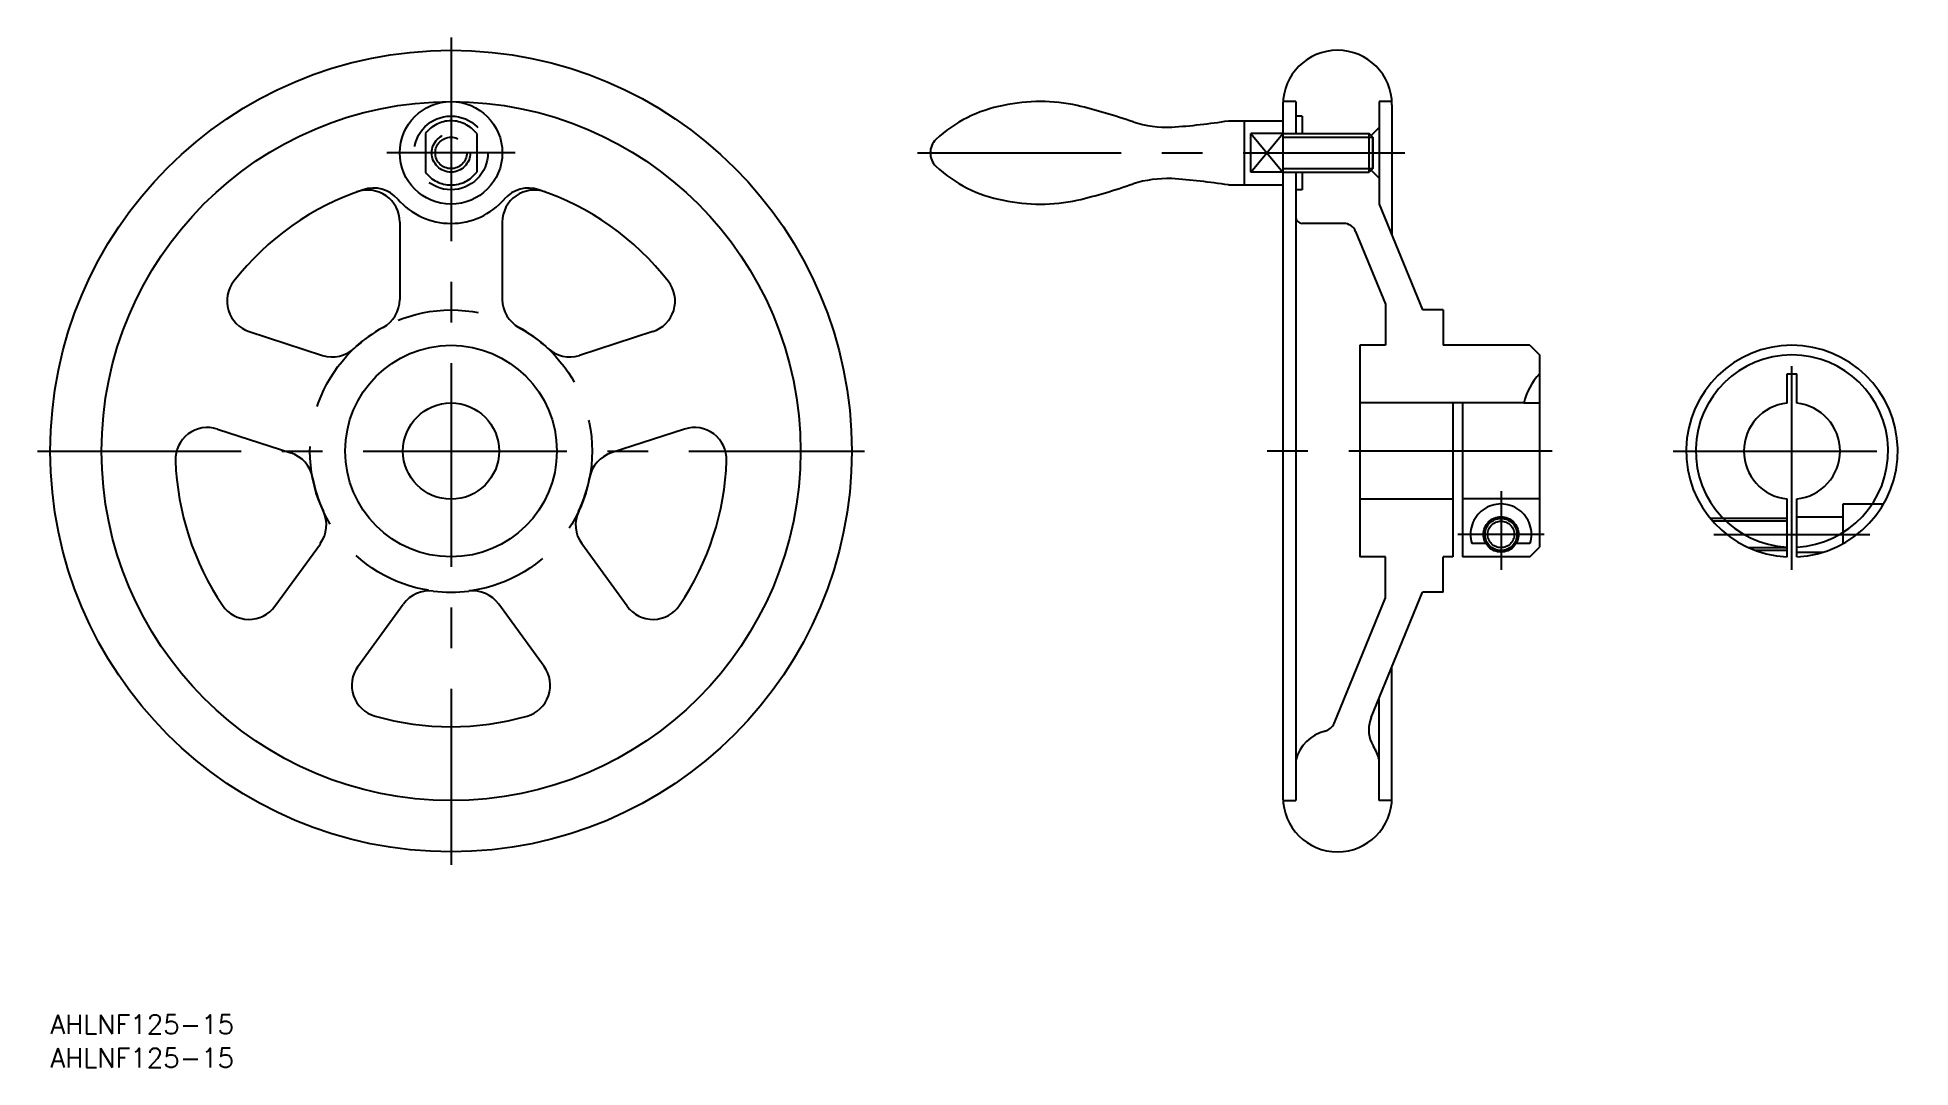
# Model space of a CAD drawing. Extents: x -64 to 228, y -96 to 65.
import ezdxf

# ---------------------------------------------------------------- set-up
doc = ezdxf.new("R2010")
doc.units = 0
for name, pattern in [('CENTER', [50.8, 31.75, -6.35, 6.35, -6.35]), ('DASHED', [19.05, 12.7, -6.35]), ('PHANTOM', [63.5, 31.75, -6.35, 6.35, -6.35, 6.35, -6.35])]:
    doc.linetypes.add(name, pattern=pattern)
doc.layers.get('0').update_dxf_attribs({"linetype": 'CONTINUOUS'})
doc.layers.add('CENTER', color=1, linetype='CENTER')
doc.styles.get("Standard").update_dxf_attribs({"font": 'txt.shx', "height": 3, "bigfont": 'bigfont.shx'})

# ---------------------------------------------------------------- blocks, each defined once
blk = doc.blocks.new('*U2')
at = {"color": 7, "linetype": 'CONTINUOUS'}
blk.add_text('AHLNF125-15', height=3, dxfattribs=at).set_placement((-62.5, -96.13))
blk = doc.blocks.new('*U3')
at = {"color": 7, "linetype": 'CONTINUOUS'}
blk.add_text('AHLNF125-15', height=3, dxfattribs=at).set_placement((-62.5, -90.9))

msp = doc.modelspace()

# ---------------------------------------------------------------- linework, layer by layer
at = {"color": 7, "linetype": 'CONTINUOUS'}
for p, q in [((129.75, 54), (129.75, -54)), ((131.75, 54.5), (129.76, 54.5)), ((131.75, 54.5), (131.75, 49.5)), ((146.73, 54.5), (144.75, 54.5)), ((144.75, 54.5), (144.75, 38.51)), ((146.75, 54), (146.75, 33.64)), ((121.25, 51.5), (129.75, 51.5)), ((123.75, 41.5), (123.75, 51.5)), ((132.75, 52.25), (131.75, 52.25)), ((132.75, 52.25), (132.75, 49.5)), ((144.75, 50.46), (143.5, 49.21)), ((129.75, 49.5), (143.2, 49.5)), ((143.2, 43.5), (143.2, 49.5)), ((143.75, 48.96), (143.2, 49.5)), ((143.75, 44.04), (143.75, 48.96)), ((143.75, 48.96), (143.75, 44.04)), ((143.75, 44.04), (143.2, 43.5)), ((121.25, 41.5), (129.75, 41.5)), ((129.75, 43.5), (143.2, 43.5)), ((131.75, 43.5), (131.75, -54.5)), ((132.75, 43.5), (132.75, 40.75)), ((143.5, 43.79), (144.75, 42.54)), ((132.75, 40.75), (131.75, 40.75)), ((144.75, 38.51), (151.53, 22)), ((-8, 35.71), (-8, 23.66)), ((8, 35.71), (8, 23.66)), ((139.23, 35.5), (132.75, 35.5)), ((141.08, 34.26), (145.75, 22.91)), ((145.75, 22.91), (145.75, 16.5)), ((154.75, 22), (151.53, 22)), ((154.75, 22), (154.75, 16.5)), ((-31.49, 18.64), (-20.03, 14.92)), ((31.49, 18.64), (20.03, 14.92)), ((141.75, 16.5), (141.75, -16.5)), ((145.75, 16.5), (141.75, 16.5)), ((168.25, 16.5), (154.75, 16.5)), ((168.25, 16.5), (169.75, 15)), ((169.75, 15), (169.75, -15)), ((208.37, 12.06), (209.87, 12.06)), ((208.37, 7.46), (208.37, 12.06)), ((209.87, 7.46), (209.87, 12.06)), ((167.33, 7.5), (141.75, 7.5)), ((156.25, 7.5), (156.25, -16.5)), ((157.75, 7.5), (157.75, -16.5)), ((169.75, 7.46), (167.33, 7.46)), ((-36.43, 3.43), (-24.98, -0.3)), ((36.43, 3.43), (24.98, -0.3)), ((156.25, -7.5), (141.75, -7.5)), ((169.75, -7.46), (157.75, -7.46)), ((208.37, -16.48), (208.37, -7.46)), ((209.87, -16.48), (209.87, -7.46)), ((-27.46, -24.19), (-20.38, -14.44)), ((27.46, -24.19), (20.38, -14.44)), ((145.75, -16.5), (141.75, -16.5)), ((145.75, -22.91), (145.75, -16.5)), ((154.75, -22), (154.75, -16.5)), ((156.25, -16.5), (154.75, -16.5)), ((168.25, -16.5), (157.75, -16.5)), ((168.25, -16.5), (169.75, -15)), ((137.71, -42.47), (145.75, -22.91)), ((143.5, -41.54), (151.53, -22)), ((154.75, -22), (151.53, -22)), ((-14.52, -33.59), (-7.44, -23.85)), ((14.52, -33.59), (7.44, -23.85)), ((146.75, -54), (146.75, -33.64)), ((144.75, -54.5), (144.75, -38.51)), ((143.55, -45.44), (143.86, -46.08)), ((129.76, -54.5), (131.75, -54.5)), ((146.73, -54.5), (144.75, -54.5))]:
    msp.add_line(p, q, dxfattribs=at)
at = {"color": 3, "linetype": 'DASHED'}
for p, q in [((-4, 49.5), (-4, 43.5)), ((4, 49.5), (4, 43.5)), ((124.75, 43.5), (129.75, 49.5)), ((124.75, 49.5), (129.75, 43.5)), ((129.75, 49.5), (124.75, 49.5)), ((124.75, 43.5), (124.75, 49.5)), ((129.75, 43.5), (124.75, 43.5)), ((217.12, -8.25), (223.41, -8.25)), ((217.12, -14.43), (217.12, -8.25)), ((208.37, -10.5), (196.39, -10.5)), ((208.37, -10.93), (196.76, -10.93)), ((209.87, -10.25), (217.12, -10.25)), ((208.37, -15.07), (202.39, -15.07)), ((208.37, -15.5), (203.46, -15.5)), ((209.87, -15.75), (214.04, -15.75))]:
    msp.add_line(p, q, dxfattribs=at)
at = {"color": 3, "linetype": 'CONTINUOUS'}
for p, q in [((129.75, 48.96), (143.75, 48.96)), ((129.75, 44.04), (143.75, 44.04))]:
    msp.add_line(p, q, dxfattribs=at)
at = {"color": 3, "linetype": 'PHANTOM'}
for p, q in [((161.4, -14.43), (159.22, -14.43)), ((168.27, -14.43), (166.09, -14.43))]:
    msp.add_line(p, q, dxfattribs=at)
at = {"color": 7, "linetype": 'CONTINUOUS'}
for centre, radius in [((0, 0), 62.5), ((0, 0), 54.5), ((0, 46.5), 8), ((0, 0), 16.5), ((0, 0), 7.5)]:
    msp.add_circle(centre, radius, dxfattribs=at)
at = {"color": 3, "linetype": 'DASHED'}
for centre, radius in [((0, 46.5), 5.75), ((0, 46.5), 3), ((0, 46.5), 2.46), ((0, 0), 22)]:
    msp.add_circle(centre, radius, dxfattribs=at)
at = {"color": 3, "linetype": 'PHANTOM'}
for radius in [2.75, 2.5, 2.07]:
    msp.add_circle((163.75, -13), radius, dxfattribs=at)
at = {"color": 7, "linetype": 'CONTINUOUS'}
for centre, radius, start, end in [((138.25, 54), 8.5, 360, 180), ((90.03, 33.04), 21.21, 100.5607, 132.84), ((91.91, 26.99), 27.51, 77.9073, 102.0927), ((76.24, -35.02), 91.45, 70.7543, 76.4482), ((111.88, 69.3), 18.8, 253.0136, 271.5525), ((105.79, 149.82), 99.52, 273.8011, 278.9338), ((77.7, 46.5), 2.96, 134.9894, 225.0106), ((90.03, 59.96), 21.21, 227.16, 259.4393), ((-12.09, 36.02), 5, 40.8998, 108.5574), ((12.09, 36.02), 5, 71.4426, 139.1002), ((76.24, 128.02), 91.45, 283.5518, 289.2457), ((111.88, 23.7), 18.8, 88.4475, 106.9864), ((105.79, -56.82), 99.52, 81.0662, 86.1989), ((0, 0), 43, 108.5574, 141.9948), ((-13, 35.71), 5, 0, 110.0052), ((0, 46.5), 11, 220.8998, 319.1002), ((13, 35.71), 5, 69.9948, 180), ((0, 0), 43, 38.0052, 71.4426), ((91.91, 66.01), 27.51, 257.9073, 282.0927), ((132.75, 36.5), 1, 180, 270), ((139.23, 33.5), 2, 22.33, 90), ((-29.94, 23.4), 5, 141.9948, 252), ((29.94, 23.4), 5, 288, 38.0052), ((-13, 23.66), 5, 298.7822, 0), ((13, 23.66), 5, 180, 241.2178), ((0, 0), 22, 118.7822, 133.2178), ((0, 0), 22, 46.7822, 61.2178), ((-18.49, 19.68), 5, 252, 313.2178), ((18.49, 19.68), 5, 226.7822, 288), ((209.12, 0), 16.5, 272.6053, 267.3947), ((209.12, 0), 15, 272.866, 267.134), ((177.08, 5.26), 10, 137.1824, 167.2964), ((209.12, 0), 7.5, 95.7392, 264.2608), ((209.12, 0), 7.5, 275.7392, 84.2608), ((-37.98, -1.33), 5, 72, 182.0052), ((37.98, -1.33), 5, 357.9948, 108), ((0, 0), 43, 182.0052, 213.9948), ((-26.52, -5.05), 5, 10.7822, 72), ((26.52, -5.05), 5, 108, 169.2178), ((0, 0), 43, 326.0052, 357.9948), ((0, 0), 22, 190.7822, 205.2178), ((0, 0), 22, 334.7822, 349.2178), ((-24.43, -11.5), 5, 324, 25.2178), ((24.43, -11.5), 5, 154.7822, 216), ((-3.39, -26.79), 5, 82.7822, 144), ((0, 0), 22, 262.7822, 277.2178), ((3.39, -26.79), 5, 36, 97.2178), ((-31.51, -21.25), 5, 213.9948, 324), ((31.51, -21.25), 5, 216, 326.0052), ((-10.47, -36.53), 5, 144, 254.0052), ((10.47, -36.53), 5, 285.9948, 36), ((0, 0), 43, 254.0052, 285.9948), ((137.79, -49.72), 6.24, 103.7955, 165.8538), ((135.86, -41.71), 2, 282.8041, 337.67), ((148.13, -43.44), 5, 157.67, 203.6448), ((136.95, -50.32), 8.11, 15.9921, 31.5172), ((138.25, -54), 8.5, 180, 360)]:
    msp.add_arc(centre, radius, start, end, dxfattribs=at)
at = {"color": 3, "linetype": 'DASHED'}
for start, end in [(36.8699, 143.1301), (216.8699, 323.1301)]:
    msp.add_arc((0, 46.5), 5, start, end, dxfattribs=at)
at = {"color": 3, "linetype": 'PHANTOM'}
msp.add_arc((163.75, -13), 4.75, 342.4682, 197.5318, dxfattribs=at)
at = {"layer": 'CENTER', "color": 1, "linetype": 'CENTER'}
for p, q in [((0, 64.5), (0, -64.5)), ((10, 46.5), (-10, 46.5)), ((72.75, 46.5), (148.75, 46.5)), ((209.12, -18.5), (209.12, 18.5)), ((-64.5, 0), (64.5, 0)), ((171.75, 0), (127.25, 0)), ((190.62, 0), (227.62, 0)), ((163.75, -6.25), (163.75, -18.5)), ((170.5, -13), (157, -13)), ((196.96, -13), (221.28, -13))]:
    msp.add_line(p, q, dxfattribs=at)

# ---------------------------------------------------------------- block references
at = {"color": 7, "linetype": 'CONTINUOUS'}
for name in ['*U3', '*U2']:
    msp.add_blockref(name, (0, 0), dxfattribs=at)

doc.saveas('drawing.dxf')
